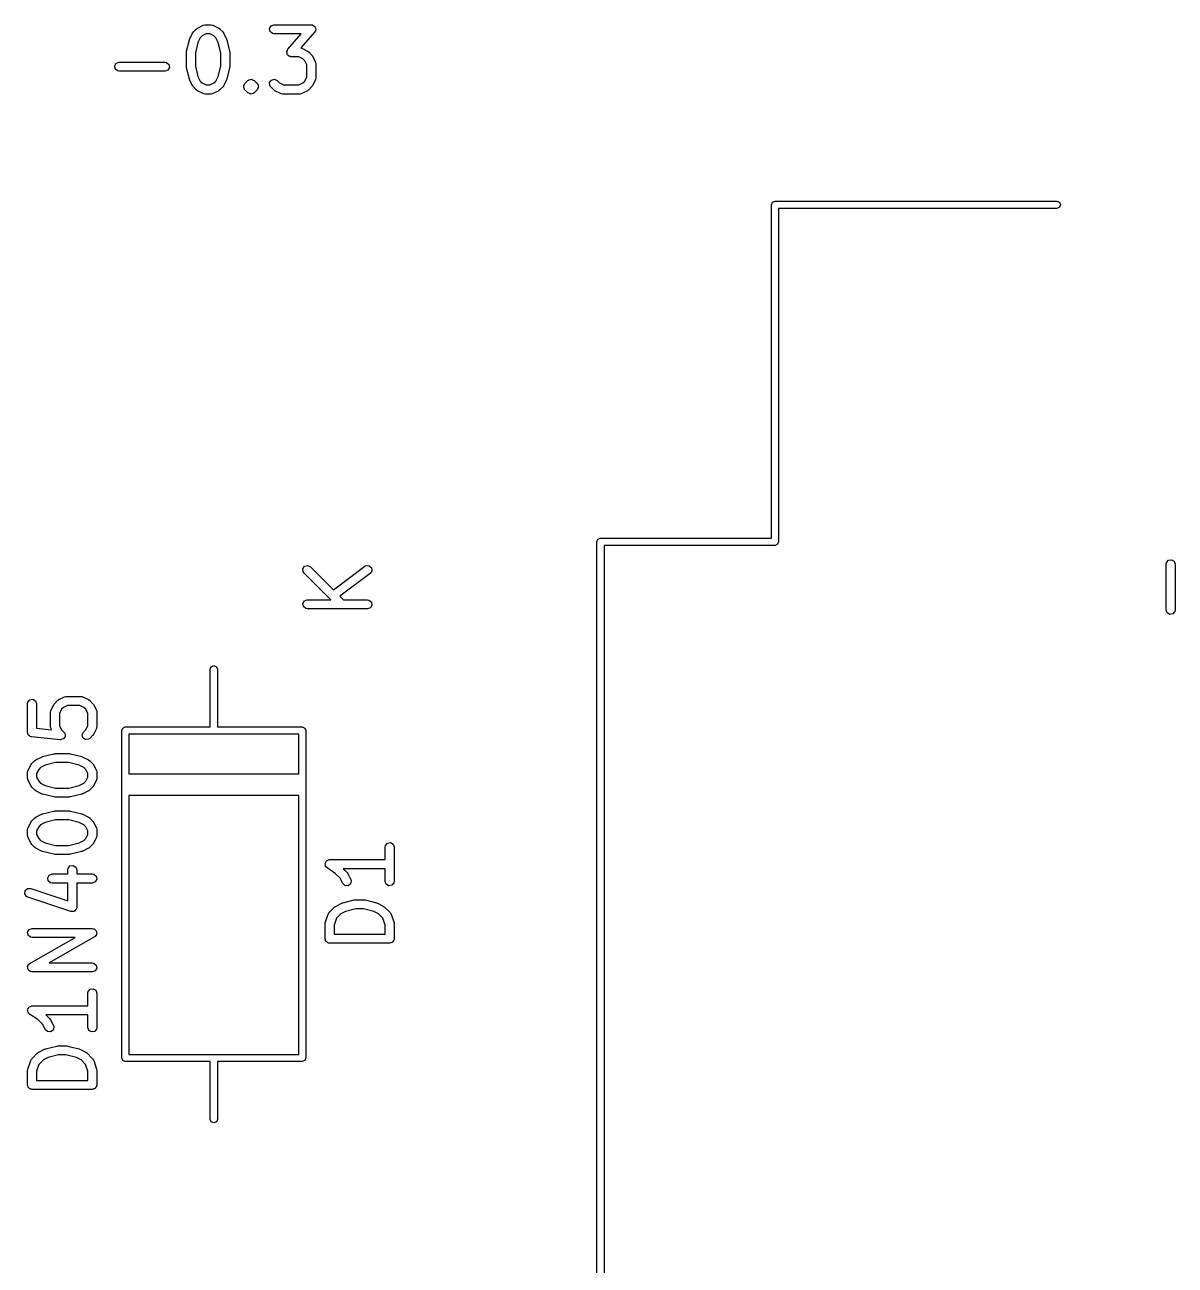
# Model space of a CAD drawing. Extents: x 40 to 128.4, y -180.3 to -86.
# Drawn here: x 40.04 to 59.15, y -133.16 to -112.55 of the extents above; entities that cross this region are included whole.
import ezdxf

# ---------------------------------------------------------------- set-up
doc = ezdxf.new("R2010")
doc.units = 0
doc.layers.add('BLACK', color=7, linetype='CONTINUOUS')

msp = doc.modelspace()

# ---------------------------------------------------------------- linework, layer by layer
at = {"layer": 'BLACK', "linetype": 'CONTINUOUS'}
for p, q in [((42.7796, -112.784), (42.8272, -112.689)), ((42.8272, -112.689), (42.8406, -112.671)), ((42.8406, -112.671), (42.8413, -112.67)), ((42.8413, -112.67), (42.8889, -112.622)), ((42.8889, -112.622), (42.9072, -112.609)), ((42.9072, -112.609), (42.9084, -112.608)), ((42.9084, -112.608), (43.0036, -112.56)), ((42.9863, -112.737), (42.9559, -112.767)), ((43.0548, -112.702), (42.9863, -112.737)), ((43.0036, -112.56), (43.0286, -112.553)), ((43.0286, -112.553), (43.0329, -112.554)), ((43.0329, -112.554), (43.0371, -112.552)), ((43.0371, -112.552), (43.1324, -112.552)), ((43.1147, -112.702), (43.0548, -112.702)), ((43.1832, -112.737), (43.1147, -112.702)), ((43.1324, -112.552), (43.158, -112.557)), ((43.158, -112.557), (43.1615, -112.56)), ((43.1615, -112.56), (43.1659, -112.56)), ((43.1659, -112.56), (43.2612, -112.608)), ((43.2136, -112.767), (43.1832, -112.737)), ((43.2612, -112.608), (43.2792, -112.621)), ((43.2792, -112.621), (43.2807, -112.622)), ((43.2807, -112.622), (43.3283, -112.67)), ((43.3283, -112.67), (43.3411, -112.688)), ((43.3411, -112.688), (43.3423, -112.689)), ((43.3423, -112.689), (43.3899, -112.784)), ((44.1061, -112.614), (44.1318, -112.57)), ((44.115, -112.665), (44.1061, -112.614)), ((44.1543, -112.698), (44.115, -112.665)), ((44.1318, -112.57), (44.18, -112.552)), ((44.18, -112.702), (44.1543, -112.698)), ((44.18, -112.552), (44.799, -112.552)), ((44.6338, -112.702), (44.18, -112.702)), ((44.4093, -112.959), (44.6338, -112.702)), ((44.8555, -112.677), (44.628, -112.937)), ((44.799, -112.552), (44.8102, -112.554)), ((44.8102, -112.554), (44.8136, -112.554)), ((44.8136, -112.554), (44.8163, -112.555)), ((44.8163, -112.555), (44.8247, -112.557)), ((44.8247, -112.557), (44.8402, -112.57)), ((44.8402, -112.57), (44.8575, -112.58)), ((44.8628, -112.658), (44.8555, -112.677)), ((44.8575, -112.58), (44.8594, -112.586)), ((44.8594, -112.586), (44.864, -112.59)), ((44.8729, -112.64), (44.8628, -112.658)), ((44.864, -112.59), (44.8675, -112.61)), ((44.8675, -112.61), (44.874, -112.629)), ((44.874, -112.629), (44.8719, -112.635)), ((44.8719, -112.635), (44.8729, -112.64)), ((42.7263, -112.99), (42.7739, -112.8)), ((42.7739, -112.8), (42.7792, -112.788)), ((42.7792, -112.788), (42.7796, -112.784)), ((42.9174, -112.844), (42.874, -113.018)), ((42.9559, -112.767), (42.9174, -112.844)), ((43.2521, -112.844), (43.2136, -112.767)), ((43.2955, -113.018), (43.2521, -112.844)), ((43.3899, -112.784), (43.3936, -112.797)), ((43.3936, -112.797), (43.3956, -112.8)), ((43.3956, -112.8), (43.4432, -112.99)), ((44.628, -112.937), (44.6342, -112.938)), ((44.6342, -112.938), (44.6377, -112.941)), ((44.6377, -112.941), (44.6421, -112.941)), ((44.6421, -112.941), (44.7373, -112.989)), ((42.724, -113.008), (42.7266, -112.994)), ((42.724, -113.246), (42.724, -113.008)), ((42.7266, -112.994), (42.7263, -112.99)), ((42.874, -113.018), (42.874, -113.237)), ((43.2955, -113.237), (43.2955, -113.018)), ((43.4432, -112.99), (43.4443, -113.005)), ((43.4443, -113.005), (43.4455, -113.008)), ((43.4455, -113.008), (43.4455, -113.246)), ((44.3907, -113.007), (44.3929, -113.001)), ((44.3973, -113.026), (44.3907, -113.007)), ((44.3919, -112.995), (44.402, -112.978)), ((44.3929, -113.001), (44.3919, -112.995)), ((44.4008, -113.046), (44.3973, -113.026)), ((44.4053, -113.05), (44.4008, -113.046)), ((44.402, -112.978), (44.4093, -112.959)), ((44.4073, -113.055), (44.4053, -113.05)), ((44.4246, -113.066), (44.4073, -113.055)), ((44.4401, -113.079), (44.4246, -113.066)), ((44.4485, -113.08), (44.4401, -113.079)), ((44.4512, -113.082), (44.4485, -113.08)), ((44.4546, -113.081), (44.4512, -113.082)), ((44.4657, -113.083), (44.4546, -113.081)), ((44.5909, -113.083), (44.4657, -113.083)), ((44.6594, -113.118), (44.5909, -113.083)), ((44.6898, -113.148), (44.6594, -113.118)), ((44.724, -113.217), (44.6898, -113.148)), ((44.7373, -112.989), (44.7554, -113.002)), ((44.7554, -113.002), (44.7568, -113.003)), ((44.7568, -113.003), (44.8045, -113.051)), ((44.8045, -113.051), (44.8173, -113.069)), ((44.8173, -113.069), (44.8185, -113.07)), ((44.8185, -113.07), (44.8661, -113.165)), ((41.5347, -113.233), (41.5604, -113.189)), ((41.5436, -113.284), (41.5347, -113.233)), ((41.5829, -113.317), (41.5436, -113.284)), ((41.5604, -113.189), (41.6086, -113.171)), ((41.6086, -113.321), (41.5829, -113.317)), ((41.6086, -113.171), (42.3705, -113.171)), ((42.3705, -113.321), (41.6086, -113.321)), ((42.3705, -113.171), (42.3961, -113.176)), ((42.4187, -113.304), (42.3705, -113.321)), ((42.3961, -113.176), (42.4354, -113.209)), ((42.4443, -113.259), (42.4187, -113.304)), ((42.4354, -113.209), (42.4443, -113.259)), ((42.7252, -113.25), (42.724, -113.246)), ((42.7263, -113.265), (42.7252, -113.25)), ((42.7739, -113.455), (42.7263, -113.265)), ((42.874, -113.237), (42.9174, -113.411)), ((43.2521, -113.411), (43.2955, -113.237)), ((43.4432, -113.265), (43.3956, -113.455)), ((43.4455, -113.246), (43.4429, -113.261)), ((43.4429, -113.261), (43.4432, -113.265)), ((44.724, -113.419), (44.724, -113.217)), ((44.8661, -113.165), (44.8736, -113.19)), ((44.8736, -113.19), (44.8725, -113.195)), ((44.8725, -113.195), (44.874, -113.199)), ((44.874, -113.199), (44.874, -113.437)), ((42.7759, -113.458), (42.7739, -113.455)), ((42.7796, -113.47), (42.7759, -113.458)), ((42.8272, -113.566), (42.7796, -113.47)), ((42.8284, -113.567), (42.8272, -113.566)), ((42.8413, -113.585), (42.8284, -113.567)), ((42.9174, -113.411), (42.9559, -113.488)), ((42.9559, -113.488), (42.9863, -113.518)), ((42.9863, -113.518), (43.0548, -113.552)), ((43.0548, -113.552), (43.1147, -113.552)), ((43.1147, -113.552), (43.1832, -113.518)), ((43.1832, -113.518), (43.2136, -113.488)), ((43.2136, -113.488), (43.2521, -113.411)), ((43.3423, -113.566), (43.329, -113.584)), ((43.3899, -113.47), (43.3423, -113.566)), ((43.3903, -113.467), (43.3899, -113.47)), ((43.3956, -113.455), (43.3903, -113.467)), ((43.6767, -113.573), (43.6796, -113.567)), ((43.679, -113.56), (43.6902, -113.544)), ((43.6796, -113.567), (43.679, -113.56)), ((43.6902, -113.544), (43.6984, -113.527)), ((43.6984, -113.527), (43.746, -113.479)), ((43.746, -113.479), (43.7541, -113.473)), ((43.7541, -113.473), (43.756, -113.471)), ((43.756, -113.471), (43.7592, -113.47)), ((43.7592, -113.47), (43.7594, -113.47)), ((43.7594, -113.47), (43.7615, -113.467)), ((43.7615, -113.467), (43.7635, -113.467)), ((43.7635, -113.467), (43.7674, -113.464)), ((43.7674, -113.464), (43.7868, -113.462)), ((43.7868, -113.462), (43.8056, -113.457)), ((43.8056, -113.457), (43.8087, -113.459)), ((43.8087, -113.459), (43.8121, -113.458)), ((43.8121, -113.458), (43.815, -113.46)), ((43.815, -113.46), (43.8185, -113.46)), ((43.8185, -113.46), (43.8344, -113.471)), ((43.8344, -113.471), (43.8521, -113.479)), ((43.8521, -113.479), (43.8997, -113.527)), ((43.8997, -113.527), (43.9054, -113.535)), ((43.9054, -113.535), (43.9081, -113.537)), ((43.9081, -113.537), (43.909, -113.54)), ((43.909, -113.54), (43.9146, -113.548)), ((43.9146, -113.548), (43.9163, -113.567)), ((43.9163, -113.567), (43.9214, -113.586)), ((44.1076, -113.513), (44.137, -113.471)), ((44.112, -113.564), (44.1076, -113.513)), ((44.127, -113.585), (44.112, -113.564)), ((44.137, -113.471), (44.1865, -113.457)), ((44.1865, -113.457), (44.233, -113.479)), ((44.233, -113.479), (44.272, -113.518)), ((44.272, -113.518), (44.3406, -113.552)), ((44.3406, -113.552), (44.5909, -113.552)), ((44.5909, -113.552), (44.6594, -113.518)), ((44.6594, -113.518), (44.6898, -113.488)), ((44.6898, -113.488), (44.724, -113.419)), ((44.8185, -113.566), (44.8052, -113.584)), ((44.8661, -113.47), (44.8185, -113.566)), ((44.8666, -113.466), (44.8661, -113.47)), ((44.8695, -113.463), (44.8666, -113.466)), ((44.874, -113.437), (44.8695, -113.463)), ((42.8889, -113.633), (42.8413, -113.585)), ((42.8904, -113.633), (42.8889, -113.633)), ((42.9084, -113.647), (42.8904, -113.633)), ((43.0036, -113.694), (42.9084, -113.647)), ((43.0081, -113.695), (43.0036, -113.694)), ((43.0115, -113.698), (43.0081, -113.695)), ((43.0371, -113.702), (43.0115, -113.698)), ((43.1324, -113.702), (43.0371, -113.702)), ((43.1366, -113.701), (43.1324, -113.702)), ((43.141, -113.702), (43.1366, -113.701)), ((43.1659, -113.694), (43.141, -113.702)), ((43.2612, -113.647), (43.1659, -113.694)), ((43.2623, -113.646), (43.2612, -113.647)), ((43.2807, -113.633), (43.2623, -113.646)), ((43.3283, -113.585), (43.2807, -113.633)), ((43.329, -113.584), (43.3283, -113.585)), ((43.6818, -113.592), (43.6767, -113.573)), ((43.6835, -113.611), (43.6818, -113.592)), ((43.6891, -113.62), (43.6835, -113.611)), ((43.69, -113.623), (43.6891, -113.62)), ((43.6927, -113.625), (43.69, -113.623)), ((43.6984, -113.633), (43.6927, -113.625)), ((43.746, -113.68), (43.6984, -113.633)), ((43.7637, -113.689), (43.746, -113.68)), ((43.7796, -113.7), (43.7637, -113.689)), ((43.7831, -113.7), (43.7796, -113.7)), ((43.786, -113.701), (43.7831, -113.7)), ((43.7894, -113.701), (43.786, -113.701)), ((43.7925, -113.702), (43.7894, -113.701)), ((43.8113, -113.697), (43.7925, -113.702)), ((43.8307, -113.695), (43.8113, -113.697)), ((43.8346, -113.693), (43.8307, -113.695)), ((43.8365, -113.692), (43.8346, -113.693)), ((43.8387, -113.69), (43.8365, -113.692)), ((43.8388, -113.69), (43.8387, -113.69)), ((43.8421, -113.689), (43.8388, -113.69)), ((43.844, -113.686), (43.8421, -113.689)), ((43.8521, -113.68), (43.844, -113.686)), ((43.8997, -113.633), (43.8521, -113.68)), ((43.9079, -113.615), (43.8997, -113.633)), ((43.9191, -113.599), (43.9079, -113.615)), ((43.9214, -113.586), (43.9185, -113.592)), ((43.9185, -113.592), (43.9191, -113.599)), ((44.1746, -113.633), (44.127, -113.585)), ((44.1761, -113.633), (44.1746, -113.633)), ((44.1941, -113.647), (44.1761, -113.633)), ((44.2893, -113.694), (44.1941, -113.647)), ((44.2938, -113.695), (44.2893, -113.694)), ((44.2972, -113.698), (44.2938, -113.695)), ((44.3229, -113.702), (44.2972, -113.698)), ((44.6086, -113.702), (44.3229, -113.702)), ((44.6128, -113.701), (44.6086, -113.702)), ((44.6171, -113.702), (44.6128, -113.701)), ((44.6421, -113.694), (44.6171, -113.702)), ((44.7373, -113.647), (44.6421, -113.694)), ((44.7385, -113.646), (44.7373, -113.647)), ((44.7568, -113.633), (44.7385, -113.646)), ((44.8045, -113.585), (44.7568, -113.633)), ((44.8052, -113.584), (44.8045, -113.585)), ((52.442, -115.542), (52.4596, -115.5)), ((52.442, -121.082), (52.442, -115.542)), ((52.4596, -115.5), (52.502, -115.482)), ((52.502, -115.482), (57.182, -115.482)), ((57.182, -115.602), (52.562, -115.602)), ((52.562, -115.602), (52.562, -121.142)), ((57.182, -115.482), (57.2244, -115.5)), ((57.2244, -115.584), (57.182, -115.602)), ((57.2244, -115.5), (57.242, -115.542)), ((57.242, -115.542), (57.2244, -115.584)), ((49.542, -121.142), (49.5596, -121.1)), ((49.542, -170.702), (49.542, -121.142)), ((49.5596, -121.1), (49.602, -121.082)), ((49.602, -121.082), (52.442, -121.082)), ((52.5444, -121.184), (52.502, -121.202)), ((52.562, -121.142), (52.5444, -121.184)), ((52.502, -121.202), (49.662, -121.202)), ((49.662, -121.202), (49.662, -170.642)), ((44.6599, -121.591), (44.6894, -121.549)), ((44.6644, -121.642), (44.6599, -121.591)), ((44.6894, -121.549), (44.7389, -121.536)), ((44.7389, -121.536), (44.7854, -121.557)), ((44.7854, -121.557), (45.168, -121.94)), ((45.168, -121.94), (45.6874, -121.55)), ((45.6874, -121.55), (45.7106, -121.539)), ((45.7106, -121.539), (45.7618, -121.542)), ((45.7618, -121.542), (45.7993, -121.577)), ((45.7993, -121.577), (45.8054, -121.628)), ((58.9984, -121.515), (59.003, -121.489)), ((58.9984, -122.277), (58.9984, -121.515)), ((59.003, -121.489), (59.0359, -121.45)), ((59.0359, -121.45), (59.0865, -121.441)), ((59.0865, -121.441), (59.1309, -121.467)), ((59.1309, -121.467), (59.1484, -121.515)), ((59.1484, -121.515), (59.1484, -122.277)), ((44.6793, -121.664), (44.6644, -121.642)), ((45.1227, -122.107), (44.6793, -121.664)), ((45.7774, -121.67), (45.2751, -122.047)), ((45.8054, -121.628), (45.7774, -121.67)), ((44.6585, -122.169), (44.6842, -122.124)), ((44.6674, -122.219), (44.6585, -122.169)), ((44.7067, -122.252), (44.6674, -122.219)), ((44.6842, -122.124), (44.7324, -122.107)), ((44.7324, -122.107), (45.1227, -122.107)), ((45.2751, -122.047), (45.3349, -122.107)), ((45.3349, -122.107), (45.7324, -122.107)), ((45.7324, -122.107), (45.758, -122.111)), ((45.758, -122.111), (45.7973, -122.144)), ((45.8062, -122.195), (45.7806, -122.239)), ((45.7973, -122.144), (45.8062, -122.195)), ((44.7324, -122.257), (44.7067, -122.252)), ((45.7324, -122.257), (44.7324, -122.257)), ((45.7806, -122.239), (45.7324, -122.257)), ((59.016, -122.325), (58.9984, -122.277)), ((59.0604, -122.351), (59.016, -122.325)), ((59.1109, -122.342), (59.0604, -122.351)), ((59.1439, -122.303), (59.1109, -122.342)), ((59.1484, -122.277), (59.1439, -122.303)), ((43.12, -123.26), (43.1376, -123.218)), ((43.1376, -123.218), (43.18, -123.2)), ((43.18, -123.2), (43.2224, -123.218)), ((43.2224, -123.218), (43.24, -123.26)), ((43.12, -124.22), (43.12, -123.26)), ((43.24, -123.26), (43.24, -124.22)), ((40.0874, -123.833), (40.0919, -123.808)), ((40.0874, -124.31), (40.0874, -123.833)), ((40.0919, -123.808), (40.1249, -123.768)), ((40.1249, -123.768), (40.1754, -123.759)), ((40.1754, -123.759), (40.2198, -123.785)), ((40.2198, -123.785), (40.2374, -123.833)), ((40.2374, -123.833), (40.2374, -124.242)), ((40.4763, -123.943), (40.5239, -123.847)), ((40.5239, -123.847), (40.5372, -123.829)), ((40.5372, -123.829), (40.5379, -123.828)), ((40.5379, -123.828), (40.5855, -123.78)), ((40.5855, -123.78), (40.6039, -123.767)), ((40.6039, -123.767), (40.605, -123.766)), ((40.605, -123.766), (40.7003, -123.719)), ((40.7515, -123.861), (40.683, -123.895)), ((40.7003, -123.719), (40.7252, -123.711)), ((40.7252, -123.711), (40.7296, -123.712)), ((40.7296, -123.712), (40.7338, -123.711)), ((40.7338, -123.711), (40.9719, -123.711)), ((40.9542, -123.861), (40.7515, -123.861)), ((41.0227, -123.895), (40.9542, -123.861)), ((40.9719, -123.711), (40.9976, -123.715)), ((40.9976, -123.715), (41.001, -123.718)), ((41.001, -123.718), (41.0054, -123.719)), ((41.0054, -123.719), (41.1007, -123.766)), ((41.1007, -123.766), (41.1187, -123.78)), ((41.1187, -123.78), (41.1202, -123.78)), ((41.1202, -123.78), (41.1678, -123.828)), ((41.1678, -123.828), (41.1807, -123.846)), ((41.1807, -123.846), (41.1818, -123.847)), ((41.1818, -123.847), (41.2295, -123.943)), ((40.4683, -123.976), (40.4729, -123.951)), ((40.4683, -124.214), (40.4683, -123.976)), ((40.4729, -123.951), (40.4757, -123.947)), ((40.4757, -123.947), (40.4763, -123.943)), ((40.6526, -123.925), (40.6183, -123.994)), ((40.6183, -123.994), (40.6183, -124.197)), ((40.683, -123.895), (40.6526, -123.925)), ((41.0531, -123.925), (41.0227, -123.895)), ((41.0874, -123.994), (41.0531, -123.925)), ((41.0874, -124.197), (41.0874, -123.994)), ((41.2295, -123.943), (41.2369, -123.968)), ((41.2369, -123.968), (41.2358, -123.972)), ((41.2358, -123.972), (41.2374, -123.976)), ((41.2374, -123.976), (41.2374, -124.214)), ((40.2374, -124.242), (40.4856, -124.266)), ((40.4699, -124.218), (40.4683, -124.214)), ((40.4688, -124.223), (40.4699, -124.218)), ((40.4763, -124.248), (40.4688, -124.223)), ((40.4856, -124.266), (40.4763, -124.248)), ((40.6183, -124.197), (40.6526, -124.265)), ((40.6526, -124.265), (40.6916, -124.304)), ((41.0141, -124.304), (41.0531, -124.265)), ((41.0531, -124.265), (41.0874, -124.197)), ((41.2295, -124.248), (41.1818, -124.343)), ((41.23, -124.243), (41.2295, -124.248)), ((41.2329, -124.24), (41.23, -124.243)), ((41.2374, -124.214), (41.2329, -124.24)), ((41.65, -124.28), (41.6676, -124.238)), ((41.65, -129.72), (41.65, -124.28)), ((41.6676, -124.238), (41.71, -124.22)), ((41.71, -124.22), (43.12, -124.22)), ((43.24, -124.22), (44.65, -124.22)), ((44.65, -124.22), (44.6924, -124.238)), ((44.6924, -124.238), (44.71, -124.28)), ((44.71, -124.28), (44.71, -129.72)), ((40.0928, -124.324), (40.0874, -124.31)), ((40.094, -124.34), (40.0928, -124.324)), ((40.1013, -124.348), (40.094, -124.34)), ((40.1049, -124.358), (40.1013, -124.348)), ((40.1187, -124.366), (40.1049, -124.358)), ((40.1298, -124.377), (40.1187, -124.366)), ((40.1467, -124.382), (40.1298, -124.377)), ((40.1494, -124.383), (40.1467, -124.382)), ((40.1511, -124.383), (40.1494, -124.383)), ((40.1549, -124.384), (40.1511, -124.383)), ((40.6311, -124.432), (40.1549, -124.384)), ((40.6316, -124.432), (40.6311, -124.432)), ((40.632, -124.432), (40.6316, -124.432)), ((40.6564, -124.425), (40.632, -124.432)), ((40.6808, -124.419), (40.6564, -124.425)), ((40.6811, -124.419), (40.6808, -124.419)), ((40.6816, -124.419), (40.6811, -124.419)), ((40.696, -124.398), (40.6816, -124.419)), ((40.6916, -124.304), (40.7065, -124.325)), ((40.7108, -124.377), (40.696, -124.398)), ((40.7065, -124.325), (40.7066, -124.326)), ((40.7066, -124.326), (40.7069, -124.326)), ((40.7069, -124.326), (40.7088, -124.351)), ((40.7088, -124.351), (40.711, -124.377)), ((40.711, -124.377), (40.7107, -124.377)), ((40.7107, -124.377), (40.7108, -124.377)), ((40.9924, -124.351), (41.0141, -124.304)), ((41.0057, -124.4), (40.9924, -124.351)), ((41.0477, -124.43), (41.0057, -124.4)), ((41.0988, -124.425), (41.0477, -124.43)), ((41.1202, -124.41), (41.0988, -124.425)), ((41.1678, -124.363), (41.1202, -124.41)), ((41.1685, -124.361), (41.1678, -124.363)), ((41.1818, -124.343), (41.1685, -124.361)), ((44.59, -124.34), (41.77, -124.34)), ((41.77, -124.34), (41.77, -125)), ((44.59, -125), (44.59, -124.34)), ((40.3347, -124.713), (40.5251, -124.665)), ((40.5251, -124.665), (40.5401, -124.664)), ((40.5401, -124.664), (40.5433, -124.663)), ((40.5433, -124.663), (40.7814, -124.663)), ((40.7814, -124.663), (40.7962, -124.666)), ((40.7962, -124.666), (40.7996, -124.665)), ((40.7996, -124.665), (40.9901, -124.713)), ((40.0953, -124.943), (40.1429, -124.847)), ((40.1429, -124.847), (40.1563, -124.829)), ((40.1563, -124.829), (40.157, -124.828)), ((40.157, -124.828), (40.2046, -124.78)), ((40.2046, -124.78), (40.223, -124.767)), ((40.223, -124.767), (40.2241, -124.766)), ((40.2241, -124.766), (40.3193, -124.719)), ((40.302, -124.895), (40.2716, -124.925)), ((40.379, -124.856), (40.302, -124.895)), ((40.3193, -124.719), (40.3317, -124.715)), ((40.3317, -124.715), (40.3347, -124.713)), ((40.5526, -124.813), (40.379, -124.856)), ((40.7722, -124.813), (40.5526, -124.813)), ((40.9457, -124.856), (40.7722, -124.813)), ((41.0227, -124.895), (40.9457, -124.856)), ((40.9901, -124.713), (41.0019, -124.718)), ((41.0019, -124.718), (41.0054, -124.719)), ((41.0054, -124.719), (41.1007, -124.766)), ((41.0531, -124.925), (41.0227, -124.895)), ((41.1007, -124.766), (41.1187, -124.78)), ((41.1187, -124.78), (41.1202, -124.78)), ((41.1202, -124.78), (41.1678, -124.828)), ((41.1678, -124.828), (41.1807, -124.846)), ((41.1807, -124.846), (41.1818, -124.847)), ((41.1818, -124.847), (41.2295, -124.943)), ((40.0874, -124.976), (40.0919, -124.951)), ((40.0874, -125.071), (40.0874, -124.976)), ((40.0889, -125.076), (40.0874, -125.071)), ((40.0879, -125.08), (40.0889, -125.076)), ((40.0953, -125.105), (40.0879, -125.08)), ((40.0919, -124.951), (40.0948, -124.947)), ((40.0948, -124.947), (40.0953, -124.943)), ((40.1429, -125.2), (40.0953, -125.105)), ((40.2716, -124.925), (40.2374, -124.994)), ((40.2374, -124.994), (40.2374, -125.054)), ((40.2374, -125.054), (40.2716, -125.122)), ((41.0874, -124.994), (41.0531, -124.925)), ((41.0531, -125.122), (41.0874, -125.054)), ((41.0874, -125.054), (41.0874, -124.994)), ((41.2295, -125.105), (41.1818, -125.2)), ((41.2295, -124.943), (41.2369, -124.968)), ((41.23, -125.101), (41.2295, -125.105)), ((41.2329, -125.097), (41.23, -125.101)), ((41.2374, -125.071), (41.2329, -125.097)), ((41.2369, -124.968), (41.2358, -124.972)), ((41.2358, -124.972), (41.2374, -124.976)), ((41.2374, -124.976), (41.2374, -125.071)), ((41.77, -125), (44.59, -125)), ((40.1441, -125.201), (40.1429, -125.2)), ((40.157, -125.22), (40.1441, -125.201)), ((40.2046, -125.267), (40.157, -125.22)), ((40.2061, -125.268), (40.2046, -125.267)), ((40.2241, -125.281), (40.2061, -125.268)), ((40.3193, -125.329), (40.2241, -125.281)), ((40.2716, -125.122), (40.302, -125.153)), ((40.302, -125.153), (40.379, -125.191)), ((40.379, -125.191), (40.5526, -125.235)), ((40.5526, -125.235), (40.7722, -125.235)), ((40.7722, -125.235), (40.9457, -125.191)), ((40.9457, -125.191), (41.0227, -125.153)), ((41.1007, -125.281), (41.0054, -125.329)), ((41.0227, -125.153), (41.0531, -125.122)), ((41.1018, -125.28), (41.1007, -125.281)), ((41.1202, -125.267), (41.1018, -125.28)), ((41.1678, -125.22), (41.1202, -125.267)), ((41.1685, -125.218), (41.1678, -125.22)), ((41.1818, -125.2), (41.1685, -125.218)), ((40.3228, -125.329), (40.3193, -125.329)), ((40.3347, -125.335), (40.3228, -125.329)), ((40.5251, -125.382), (40.3347, -125.335)), ((40.5286, -125.382), (40.5251, -125.382)), ((40.5433, -125.385), (40.5286, -125.382)), ((40.7814, -125.385), (40.5433, -125.385)), ((40.7847, -125.383), (40.7814, -125.385)), ((40.7996, -125.382), (40.7847, -125.383)), ((40.9901, -125.335), (40.7996, -125.382)), ((40.993, -125.333), (40.9901, -125.335)), ((41.0054, -125.329), (40.993, -125.333)), ((41.77, -125.36), (41.77, -129.66)), ((44.59, -125.36), (41.77, -125.36)), ((44.59, -129.66), (44.59, -125.36)), ((40.2046, -125.733), (40.223, -125.72)), ((40.223, -125.72), (40.2241, -125.719)), ((40.2241, -125.719), (40.3193, -125.671)), ((40.3193, -125.671), (40.3317, -125.667)), ((40.3317, -125.667), (40.3347, -125.665)), ((40.3347, -125.665), (40.5251, -125.618)), ((40.5251, -125.618), (40.5401, -125.617)), ((40.5401, -125.617), (40.5433, -125.615)), ((40.5433, -125.615), (40.7814, -125.615)), ((40.7814, -125.615), (40.7962, -125.618)), ((40.7962, -125.618), (40.7996, -125.618)), ((40.7996, -125.618), (40.9901, -125.665)), ((40.9901, -125.665), (41.0019, -125.671)), ((41.0019, -125.671), (41.0054, -125.671)), ((41.0054, -125.671), (41.1007, -125.719)), ((41.1007, -125.719), (41.1187, -125.732)), ((40.0874, -125.929), (40.0919, -125.903)), ((40.0874, -126.024), (40.0874, -125.929)), ((40.0919, -125.903), (40.0948, -125.899)), ((40.0948, -125.899), (40.0953, -125.895)), ((40.0953, -125.895), (40.1429, -125.8)), ((40.1429, -125.8), (40.1563, -125.782)), ((40.1563, -125.782), (40.157, -125.78)), ((40.157, -125.78), (40.2046, -125.733)), ((40.2716, -125.878), (40.2374, -125.946)), ((40.302, -125.847), (40.2716, -125.878)), ((40.379, -125.809), (40.302, -125.847)), ((40.5526, -125.765), (40.379, -125.809)), ((40.7722, -125.765), (40.5526, -125.765)), ((40.9457, -125.809), (40.7722, -125.765)), ((41.0227, -125.847), (40.9457, -125.809)), ((41.0531, -125.878), (41.0227, -125.847)), ((41.0874, -125.946), (41.0531, -125.878)), ((41.1187, -125.732), (41.1202, -125.733)), ((41.1202, -125.733), (41.1678, -125.78)), ((41.1678, -125.78), (41.1807, -125.799)), ((41.1807, -125.799), (41.1818, -125.8)), ((41.1818, -125.8), (41.2295, -125.895)), ((41.2295, -125.895), (41.2369, -125.92)), ((41.2369, -125.92), (41.2358, -125.924)), ((41.2358, -125.924), (41.2374, -125.929)), ((41.2374, -125.929), (41.2374, -126.024)), ((40.0889, -126.028), (40.0874, -126.024)), ((40.0879, -126.032), (40.0889, -126.028)), ((40.0953, -126.057), (40.0879, -126.032)), ((40.1429, -126.153), (40.0953, -126.057)), ((40.2374, -125.946), (40.2374, -126.006)), ((40.2374, -126.006), (40.2716, -126.075)), ((40.2716, -126.075), (40.302, -126.105)), ((40.302, -126.105), (40.379, -126.144)), ((40.9457, -126.144), (41.0227, -126.105)), ((41.0227, -126.105), (41.0531, -126.075)), ((41.0531, -126.075), (41.0874, -126.006)), ((41.0874, -126.006), (41.0874, -125.946)), ((41.2295, -126.057), (41.1818, -126.153)), ((41.23, -126.053), (41.2295, -126.057)), ((41.2329, -126.049), (41.23, -126.053)), ((41.2374, -126.024), (41.2329, -126.049)), ((46.0649, -126.149), (46.1154, -126.14)), ((46.1154, -126.14), (46.1598, -126.166)), ((40.1441, -126.154), (40.1429, -126.153)), ((40.157, -126.172), (40.1441, -126.154)), ((40.2046, -126.22), (40.157, -126.172)), ((40.2061, -126.22), (40.2046, -126.22)), ((40.2241, -126.234), (40.2061, -126.22)), ((40.3193, -126.281), (40.2241, -126.234)), ((40.3228, -126.282), (40.3193, -126.281)), ((40.3347, -126.287), (40.3228, -126.282)), ((40.5251, -126.335), (40.3347, -126.287)), ((40.379, -126.144), (40.5526, -126.187)), ((40.5286, -126.334), (40.5251, -126.335)), ((40.5433, -126.337), (40.5286, -126.334)), ((40.7814, -126.337), (40.5433, -126.337)), ((40.5526, -126.187), (40.7722, -126.187)), ((40.7722, -126.187), (40.9457, -126.144)), ((40.7847, -126.336), (40.7814, -126.337)), ((40.7996, -126.335), (40.7847, -126.336)), ((40.9901, -126.287), (40.7996, -126.335)), ((40.993, -126.285), (40.9901, -126.287)), ((41.0054, -126.281), (40.993, -126.285)), ((41.1007, -126.234), (41.0054, -126.281)), ((41.1018, -126.233), (41.1007, -126.234)), ((41.1202, -126.22), (41.1018, -126.233)), ((41.1678, -126.172), (41.1202, -126.22)), ((41.1685, -126.171), (41.1678, -126.172)), ((41.1818, -126.153), (41.1685, -126.171)), ((46.0274, -126.214), (46.0319, -126.189)), ((46.0274, -126.425), (46.0274, -126.214)), ((46.0319, -126.189), (46.0649, -126.149)), ((46.1598, -126.166), (46.1774, -126.214)), ((46.1774, -126.214), (46.1774, -126.786)), ((40.7586, -126.57), (40.7915, -126.53)), ((40.7915, -126.53), (40.8421, -126.521)), ((40.8421, -126.521), (40.8865, -126.547)), ((40.8865, -126.547), (40.904, -126.595)), ((45.0275, -126.495), (45.0293, -126.491)), ((45.0336, -126.516), (45.0275, -126.495)), ((45.0285, -126.487), (45.0394, -126.468)), ((45.0293, -126.491), (45.0285, -126.487)), ((45.0374, -126.537), (45.0336, -126.516)), ((45.0407, -126.54), (45.0374, -126.537)), ((45.0394, -126.468), (45.0481, -126.448)), ((45.0419, -126.544), (45.0407, -126.54)), ((45.0608, -126.562), (45.0419, -126.544)), ((45.0481, -126.448), (45.052, -126.446)), ((45.052, -126.446), (45.0542, -126.443)), ((45.0542, -126.443), (45.0746, -126.435)), ((45.0746, -126.435), (45.0941, -126.425)), ((45.0941, -126.425), (45.0983, -126.426)), ((45.0983, -126.426), (45.1024, -126.425)), ((45.1024, -126.425), (46.0274, -126.425)), ((40.4219, -126.725), (40.4475, -126.681)), ((40.4308, -126.776), (40.4219, -126.725)), ((40.4475, -126.681), (40.4957, -126.663)), ((40.4957, -126.663), (40.754, -126.663)), ((40.754, -126.595), (40.7586, -126.57)), ((40.754, -126.663), (40.754, -126.595)), ((40.904, -126.595), (40.904, -126.663)), ((40.904, -126.663), (41.1624, -126.663)), ((41.1624, -126.663), (41.188, -126.668)), ((41.188, -126.668), (41.2273, -126.701)), ((41.2362, -126.751), (41.2106, -126.796)), ((41.2273, -126.701), (41.2362, -126.751)), ((45.1975, -126.654), (45.0608, -126.562)), ((45.2788, -126.735), (45.1975, -126.654)), ((45.321, -126.819), (45.2788, -126.735)), ((46.0274, -126.575), (45.3311, -126.575)), ((45.3311, -126.575), (45.3935, -126.637)), ((45.3935, -126.637), (45.4064, -126.656)), ((45.4064, -126.656), (45.4076, -126.657)), ((45.4076, -126.657), (45.4552, -126.752)), ((45.4552, -126.752), (45.4626, -126.777)), ((46.0274, -126.786), (46.0274, -126.575)), ((40.0413, -126.991), (40.0488, -126.94)), ((40.0488, -126.94), (40.0872, -126.906)), ((40.0872, -126.906), (40.1385, -126.905)), ((40.1385, -126.905), (40.754, -127.11)), ((40.4701, -126.809), (40.4308, -126.776)), ((40.4957, -126.813), (40.4701, -126.809)), ((40.754, -126.813), (40.4957, -126.813)), ((40.754, -127.11), (40.754, -126.813)), ((41.1624, -126.813), (40.904, -126.813)), ((40.904, -126.813), (40.904, -127.214)), ((41.2106, -126.796), (41.1624, -126.813)), ((45.3583, -126.855), (45.321, -126.819)), ((45.4095, -126.858), (45.3583, -126.855)), ((45.4507, -126.827), (45.4095, -126.858)), ((45.4626, -126.777), (45.4507, -126.827)), ((46.0449, -126.834), (46.0274, -126.786)), ((46.0894, -126.86), (46.0449, -126.834)), ((46.1399, -126.851), (46.0894, -126.86)), ((46.1729, -126.811), (46.1399, -126.851)), ((46.1774, -126.786), (46.1729, -126.811)), ((40.0681, -127.035), (40.0413, -126.991)), ((40.091, -127.047), (40.0681, -127.035)), ((40.8053, -127.285), (40.091, -127.047)), ((45.2117, -127.195), (45.3069, -127.147)), ((45.3069, -127.147), (45.3193, -127.144)), ((45.3193, -127.144), (45.3223, -127.142)), ((45.3223, -127.142), (45.5128, -127.094)), ((45.5128, -127.094), (45.5277, -127.093)), ((45.5277, -127.093), (45.531, -127.092)), ((45.531, -127.092), (45.6738, -127.092)), ((45.6738, -127.092), (45.6886, -127.094)), ((45.6886, -127.094), (45.692, -127.094)), ((45.692, -127.094), (45.8825, -127.142)), ((45.8825, -127.142), (45.8943, -127.147)), ((45.8943, -127.147), (45.8978, -127.147)), ((45.8978, -127.147), (45.9931, -127.195)), ((40.8111, -127.285), (40.8053, -127.285)), ((40.816, -127.288), (40.8111, -127.285)), ((40.8362, -127.285), (40.816, -127.288)), ((40.8566, -127.284), (40.8362, -127.285)), ((40.8609, -127.28), (40.8566, -127.284)), ((40.8665, -127.279), (40.8609, -127.28)), ((40.8797, -127.264), (40.8665, -127.279)), ((40.895, -127.25), (40.8797, -127.264)), ((40.8958, -127.244), (40.895, -127.25)), ((40.8995, -127.24), (40.8958, -127.244)), ((40.904, -127.214), (40.8995, -127.24)), ((45.0312, -127.476), (45.0788, -127.333)), ((45.0788, -127.333), (45.0913, -127.311)), ((45.0913, -127.311), (45.0951, -127.308)), ((45.0951, -127.308), (45.097, -127.304)), ((45.097, -127.304), (45.1922, -127.209)), ((45.1922, -127.209), (45.2106, -127.196)), ((45.2106, -127.196), (45.2117, -127.195)), ((45.2897, -127.324), (45.2156, -127.398)), ((45.3667, -127.285), (45.2897, -127.324)), ((45.5402, -127.242), (45.3667, -127.285)), ((45.6646, -127.242), (45.5402, -127.242)), ((45.8381, -127.285), (45.6646, -127.242)), ((45.9151, -127.324), (45.8381, -127.285)), ((45.9892, -127.398), (45.9151, -127.324)), ((45.9931, -127.195), (46.0111, -127.208)), ((46.0111, -127.208), (46.0126, -127.209)), ((46.0126, -127.209), (46.1078, -127.304)), ((46.1078, -127.304), (46.1227, -127.325)), ((46.1227, -127.325), (46.1231, -127.33)), ((46.1231, -127.33), (46.1259, -127.333)), ((46.1259, -127.333), (46.1735, -127.476)), ((40.0885, -127.63), (40.1142, -127.585)), ((40.1142, -127.585), (40.1624, -127.568)), ((40.1624, -127.568), (41.1624, -127.568)), ((41.1624, -127.568), (41.188, -127.572)), ((41.188, -127.572), (41.1933, -127.577)), ((41.1933, -127.577), (41.2002, -127.578)), ((41.2002, -127.578), (41.2125, -127.593)), ((45.0274, -127.5), (45.0313, -127.478)), ((45.0274, -127.738), (45.0274, -127.5)), ((45.0313, -127.478), (45.0312, -127.476)), ((45.2156, -127.398), (45.1774, -127.512)), ((45.1774, -127.512), (45.1774, -127.663)), ((46.0274, -127.512), (45.9892, -127.398)), ((46.0274, -127.663), (46.0274, -127.512)), ((46.1735, -127.476), (46.1768, -127.498)), ((46.1768, -127.498), (46.1774, -127.5)), ((46.1774, -127.5), (46.1774, -127.738)), ((40.0974, -127.68), (40.0885, -127.63)), ((40.1367, -127.713), (40.0974, -127.68)), ((40.1252, -128.149), (40.88, -127.718)), ((40.1624, -127.718), (40.1367, -127.713)), ((40.88, -127.718), (40.1624, -127.718)), ((41.1996, -127.708), (40.4448, -128.139)), ((41.2041, -127.703), (41.1996, -127.708)), ((41.2106, -127.7), (41.2041, -127.703)), ((41.2203, -127.684), (41.2106, -127.7)), ((41.2125, -127.593), (41.2273, -127.605)), ((41.2327, -127.669), (41.2203, -127.684)), ((41.2273, -127.605), (41.2285, -127.612)), ((41.2285, -127.612), (41.233, -127.618)), ((41.2328, -127.662), (41.2327, -127.669)), ((41.2362, -127.656), (41.2328, -127.662)), ((41.233, -127.618), (41.2329, -127.637)), ((41.2329, -127.637), (41.2362, -127.656)), ((45.034, -127.756), (45.0274, -127.738)), ((45.0374, -127.776), (45.034, -127.756)), ((45.0426, -127.78), (45.0374, -127.776)), ((45.0449, -127.786), (45.0426, -127.78)), ((45.0618, -127.796), (45.0449, -127.786)), ((45.1774, -127.663), (46.0274, -127.663)), ((46.1603, -127.779), (46.1506, -127.796)), ((46.1729, -127.764), (46.1603, -127.779)), ((46.1746, -127.754), (46.1729, -127.764)), ((46.1762, -127.751), (46.1746, -127.754)), ((46.1774, -127.738), (46.1757, -127.748)), ((46.1757, -127.748), (46.1762, -127.751)), ((45.0767, -127.809), (45.0618, -127.796)), ((45.0865, -127.81), (45.0767, -127.809)), ((45.0894, -127.812), (45.0865, -127.81)), ((45.0926, -127.811), (45.0894, -127.812)), ((45.1024, -127.813), (45.0926, -127.811)), ((46.1024, -127.813), (45.1024, -127.813)), ((46.1207, -127.806), (46.1024, -127.813)), ((46.1399, -127.803), (46.1207, -127.806)), ((46.1442, -127.798), (46.1399, -127.803)), ((46.1506, -127.796), (46.1442, -127.798)), ((40.0885, -128.201), (40.092, -128.195)), ((40.0919, -128.22), (40.0885, -128.201)), ((40.092, -128.188), (40.1045, -128.174)), ((40.092, -128.195), (40.092, -128.188)), ((40.1045, -128.174), (40.1142, -128.157)), ((40.1142, -128.157), (40.1207, -128.154)), ((40.1207, -128.154), (40.1252, -128.149)), ((40.4448, -128.139), (41.1624, -128.139)), ((41.1624, -128.139), (41.188, -128.144)), ((41.188, -128.144), (41.2273, -128.177)), ((41.2273, -128.177), (41.2362, -128.227)), ((40.0918, -128.24), (40.0919, -128.22)), ((40.0962, -128.245), (40.0918, -128.24)), ((40.0974, -128.252), (40.0962, -128.245)), ((40.1122, -128.264), (40.0974, -128.252)), ((40.1246, -128.279), (40.1122, -128.264)), ((40.1314, -128.28), (40.1246, -128.279)), ((40.1367, -128.285), (40.1314, -128.28)), ((40.1624, -128.289), (40.1367, -128.285)), ((41.1624, -128.289), (40.1624, -128.289)), ((41.2106, -128.272), (41.1624, -128.289)), ((41.2362, -128.227), (41.2106, -128.272)), ((41.0874, -128.643), (41.0919, -128.617)), ((41.0919, -128.617), (41.1249, -128.578)), ((41.1249, -128.578), (41.1754, -128.569)), ((41.1754, -128.569), (41.2198, -128.595)), ((41.2198, -128.595), (41.2374, -128.643)), ((41.0874, -128.854), (41.0874, -128.643)), ((41.2374, -128.643), (41.2374, -129.214)), ((40.0875, -128.924), (40.0893, -128.92)), ((40.0936, -128.945), (40.0875, -128.924)), ((40.0885, -128.916), (40.0994, -128.897)), ((40.0893, -128.92), (40.0885, -128.916)), ((40.0974, -128.966), (40.0936, -128.945)), ((40.1007, -128.969), (40.0974, -128.966)), ((40.0994, -128.897), (40.1081, -128.877)), ((40.1019, -128.973), (40.1007, -128.969)), ((40.1208, -128.991), (40.1019, -128.973)), ((40.1081, -128.877), (40.112, -128.875)), ((40.112, -128.875), (40.1142, -128.871)), ((40.1142, -128.871), (40.1346, -128.864)), ((40.2575, -129.082), (40.1208, -128.991)), ((40.1346, -128.864), (40.1541, -128.854)), ((40.1541, -128.854), (40.1583, -128.855)), ((40.1583, -128.855), (40.1624, -128.854)), ((40.1624, -128.854), (41.0874, -128.854)), ((41.0874, -129.004), (40.3911, -129.004)), ((40.3911, -129.004), (40.4535, -129.066)), ((41.0874, -129.214), (41.0874, -129.004)), ((40.3388, -129.163), (40.2575, -129.082)), ((40.381, -129.248), (40.3388, -129.163)), ((40.4535, -129.066), (40.4664, -129.084)), ((40.4664, -129.084), (40.4676, -129.086)), ((40.4676, -129.086), (40.5152, -129.181)), ((40.5226, -129.206), (40.5107, -129.256)), ((40.5152, -129.181), (40.5226, -129.206)), ((41.1049, -129.262), (41.0874, -129.214)), ((41.2374, -129.214), (41.2329, -129.24)), ((40.4183, -129.283), (40.381, -129.248)), ((40.4695, -129.286), (40.4183, -129.283)), ((40.5107, -129.256), (40.4695, -129.286)), ((41.1494, -129.288), (41.1049, -129.262)), ((41.1999, -129.279), (41.1494, -129.288)), ((41.2329, -129.24), (41.1999, -129.279)), ((40.157, -129.733), (40.2522, -129.637)), ((40.2522, -129.637), (40.2706, -129.625)), ((40.2706, -129.625), (40.2717, -129.623)), ((40.2717, -129.623), (40.3669, -129.576)), ((40.3669, -129.576), (40.3793, -129.572)), ((40.3793, -129.572), (40.3823, -129.57)), ((40.3823, -129.57), (40.5728, -129.522)), ((40.5728, -129.522), (40.5877, -129.521)), ((40.5877, -129.521), (40.591, -129.52)), ((40.591, -129.52), (40.7338, -129.52)), ((40.7338, -129.52), (40.7486, -129.523)), ((40.7486, -129.523), (40.752, -129.522)), ((40.752, -129.522), (40.9425, -129.57)), ((40.9425, -129.57), (40.9543, -129.575)), ((40.9543, -129.575), (40.9578, -129.576)), ((40.9578, -129.576), (41.0531, -129.623)), ((41.0531, -129.623), (41.0711, -129.637)), ((41.0711, -129.637), (41.0726, -129.637)), ((41.0726, -129.637), (41.1678, -129.733)), ((40.0912, -129.905), (40.1388, -129.762)), ((40.1388, -129.762), (40.1513, -129.739)), ((40.1513, -129.739), (40.1551, -129.737)), ((40.1551, -129.737), (40.157, -129.733)), ((40.2756, -129.826), (40.2374, -129.941)), ((40.3497, -129.752), (40.2756, -129.826)), ((40.4267, -129.714), (40.3497, -129.752)), ((40.6002, -129.67), (40.4267, -129.714)), ((40.7246, -129.67), (40.6002, -129.67)), ((40.8981, -129.714), (40.7246, -129.67)), ((40.9751, -129.752), (40.8981, -129.714)), ((41.0492, -129.826), (40.9751, -129.752)), ((41.0874, -129.941), (41.0492, -129.826)), ((41.1678, -129.733), (41.1827, -129.754)), ((41.1827, -129.754), (41.1831, -129.758)), ((41.1831, -129.758), (41.1859, -129.762)), ((41.1859, -129.762), (41.2335, -129.905)), ((41.6676, -129.762), (41.65, -129.72)), ((41.71, -129.78), (41.6676, -129.762)), ((43.12, -129.78), (41.71, -129.78)), ((41.77, -129.66), (44.59, -129.66)), ((43.12, -130.74), (43.12, -129.78)), ((44.65, -129.78), (43.24, -129.78)), ((43.24, -129.78), (43.24, -130.74)), ((44.6924, -129.762), (44.65, -129.78)), ((44.71, -129.72), (44.6924, -129.762)), ((40.0874, -129.929), (40.0913, -129.906)), ((40.0874, -130.167), (40.0874, -129.929)), ((40.0913, -129.906), (40.0912, -129.905)), ((40.2374, -129.941), (40.2374, -130.092)), ((41.0874, -130.092), (41.0874, -129.941)), ((41.2335, -129.905), (41.2368, -129.927)), ((41.2368, -129.927), (41.2374, -129.929)), ((41.2374, -129.929), (41.2374, -130.167)), ((40.094, -130.185), (40.0874, -130.167)), ((40.0974, -130.204), (40.094, -130.185)), ((40.1026, -130.209), (40.0974, -130.204)), ((40.1049, -130.215), (40.1026, -130.209)), ((40.1218, -130.225), (40.1049, -130.215)), ((40.1367, -130.237), (40.1218, -130.225)), ((40.1465, -130.239), (40.1367, -130.237)), ((40.1494, -130.241), (40.1465, -130.239)), ((40.1526, -130.24), (40.1494, -130.241)), ((40.1624, -130.242), (40.1526, -130.24)), ((41.1624, -130.242), (40.1624, -130.242)), ((40.2374, -130.092), (41.0874, -130.092)), ((41.1807, -130.235), (41.1624, -130.242)), ((41.1999, -130.232), (41.1807, -130.235)), ((41.2042, -130.226), (41.1999, -130.232)), ((41.2106, -130.224), (41.2042, -130.226)), ((41.2203, -130.207), (41.2106, -130.224)), ((41.2329, -130.192), (41.2203, -130.207)), ((41.2346, -130.183), (41.2329, -130.192)), ((41.2362, -130.18), (41.2346, -130.183)), ((41.2374, -130.167), (41.2357, -130.176)), ((41.2357, -130.176), (41.2362, -130.18)), ((43.1376, -130.782), (43.12, -130.74)), ((43.18, -130.8), (43.1376, -130.782)), ((43.2224, -130.782), (43.18, -130.8)), ((43.24, -130.74), (43.2224, -130.782))]:
    msp.add_line(p, q, dxfattribs=at)

doc.saveas('drawing.dxf')
